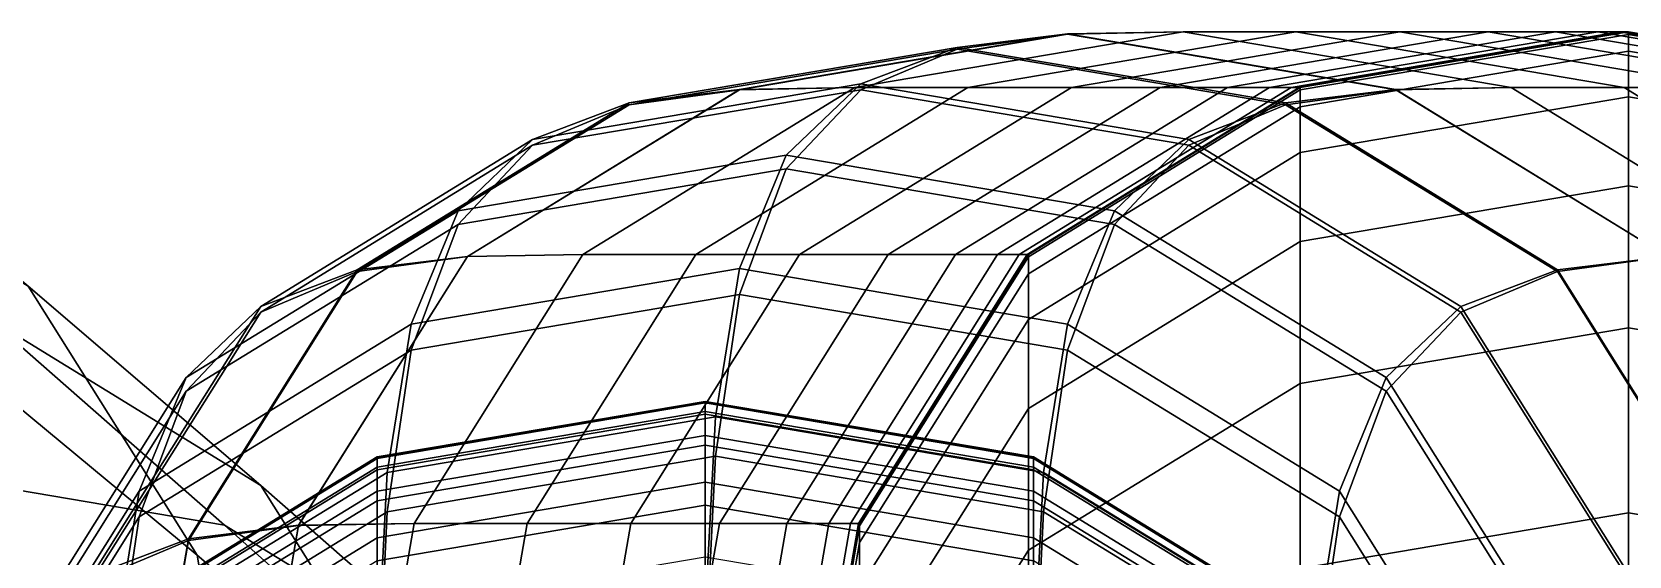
# Model space of a CAD drawing. Extents: x -10238 to 5731, y -23491 to 6659.
# Drawn here: x -1827 to 2498, y 1740 to 3159 of the extents above; entities that cross this region are included whole.
import ezdxf

# ---------------------------------------------------------------- set-up
doc = ezdxf.new("R2010")
doc.units = 0

msp = doc.modelspace()

# ---------------------------------------------------------------- linework, layer by layer
for points in [[(401.393555, 3008.431396, -47416.664063), (1290.064697, 3159.04834, -47416.664063), (977.222107, 3153.261475, -46214.84375), (88.550919, 3002.644531, -46214.84375)], [(1290.064697, 3159.04834, 38916.664063), (401.393585, 3008.431396, 38916.664063), (88.550926, 3003.223145, 37716.144531), (977.222107, 3153.840088, 37716.144531)], [(1290.064697, 3159.04834, -47416.664063), (401.393555, 3008.431396, -47416.664063), (707.040527, 3008.431396, -48592.445313), (1595.71167, 3159.04834, -48592.445313)], [(401.393585, 3008.431396, 38916.664063), (1290.064697, 3159.04834, 38916.664063), (1595.71167, 3159.04834, 40096.351563), (707.040527, 3008.431396, 40096.351563)], [(707.040527, 3008.431396, 40096.351563), (1595.71167, 3159.04834, 40096.351563), (1876.6875, 3159.04834, 41291.664063), (988.016357, 3008.431396, 41291.664063)], [(1595.71167, 3159.04834, -48592.445313), (707.040527, 3008.431396, -48592.445313), (988.016418, 3008.431396, -49760.414063), (1876.6875, 3159.04834, -49760.414063)], [(2178.73584, 3008.431396, 38916.664063), (1290.064697, 3159.04834, 38916.664063), (977.222107, 3153.840088, 37716.144531), (1865.893311, 3003.223145, 37716.144531)], [(1290.064697, 3159.04834, -47416.664063), (2178.73584, 3008.431396, -47416.664063), (1865.893311, 3002.644531, -46214.84375), (977.222107, 3153.261475, -46214.84375)], [(988.016357, 3008.431396, 41291.664063), (1876.6875, 3159.04834, 41291.664063), (2116.544922, 3159.04834, 42549.476563), (1227.873901, 3008.431396, 42549.476563)], [(1876.6875, 3159.04834, -49760.414063), (988.016418, 3008.431396, -49760.414063), (1227.873901, 3008.431396, -50944.007813), (2116.544922, 3159.04834, -50944.007813)], [(1227.873901, 3008.431396, 42549.476563), (2116.544922, 3159.04834, 42549.476563), (2298.83667, 3159.04834, 43916.664063), (1410.165527, 3008.431396, 43916.664063)], [(2116.544922, 3159.04834, -50944.007813), (1227.873901, 3008.431396, -50944.007813), (1410.165527, 3008.431396, -52166.664063), (2298.83667, 3159.04834, -52166.664063)], [(1290.064697, 3159.04834, 38916.664063), (2178.73584, 3008.431396, 38916.664063), (2484.382813, 3008.431396, 40096.351563), (1595.71167, 3159.04834, 40096.351563)], [(2178.73584, 3008.431396, -47416.664063), (1290.064697, 3159.04834, -47416.664063), (1595.71167, 3159.04834, -48592.445313), (2484.382813, 3008.431396, -48592.445313)], [(2298.83667, 3159.04834, 43916.664063), (2412.940186, 3159.04834, 45425.78125), (1524.269165, 3008.431396, 45425.78125), (1410.165527, 3008.431396, 43916.664063)], [(2298.83667, 3159.04834, -52166.664063), (1410.165527, 3008.431396, -52166.664063), (1524.269165, 3008.431396, -53453.125), (2412.940186, 3159.04834, -53453.125)], [(2412.940186, 3159.04834, 45425.78125), (2471.533936, 3159.04834, 47052.082031), (1582.862915, 3008.431396, 47052.082031), (1524.269165, 3008.431396, 45425.78125)], [(2412.940186, 3159.04834, -53453.125), (1524.269165, 3008.431396, -53453.125), (1582.862915, 3008.431396, -54833.332031), (2471.533936, 3159.04834, -54833.332031)], [(2471.533936, 3159.04834, 47052.082031), (2493.121094, 3159.04834, 48756.511719), (1604.450073, 3008.431396, 48756.511719), (1582.862915, 3008.431396, 47052.082031)], [(2471.533936, 3159.04834, -54833.332031), (1582.862915, 3008.431396, -54833.332031), (1604.450073, 3008.431396, -56338.542969), (2493.121094, 3159.04834, -56338.542969)], [(1595.71167, 3159.04834, 40096.351563), (2484.382813, 3008.431396, 40096.351563), (2765.358643, 3008.431396, 41291.664063), (1876.6875, 3159.04834, 41291.664063)], [(2484.382813, 3008.431396, -48592.445313), (1595.71167, 3159.04834, -48592.445313), (1876.6875, 3159.04834, -49760.414063), (2765.358643, 3008.431396, -49760.414063)], [(2493.121094, 3159.04834, 48756.511719), (2496.205078, 3159.04834, 50500), (1607.533936, 3008.431396, 50500), (1604.450073, 3008.431396, 48756.511719)], [(2493.121094, 3159.04834, -56338.542969), (1604.450073, 3008.431396, -56338.542969), (1607.533936, 3008.431396, -58000), (2496.205078, 3159.04834, -58000)], [(1607.533936, 3001.921143, 52243.488281), (1607.533936, 3008.431396, 50500), (2496.205078, 3159.04834, 50500), (2496.205078, 3152.538086, 52243.488281)], [(2496.205078, 3152.538086, -59825.519531), (2496.205078, 3159.04834, -58000), (1607.533936, 3008.431396, -58000), (1607.533936, 3001.921143, -59825.519531)], [(1876.6875, 3159.04834, 41291.664063), (2765.358643, 3008.431396, 41291.664063), (3005.216064, 3008.431396, 42549.476563), (2116.544922, 3159.04834, 42549.476563)], [(2765.358643, 3008.431396, -49760.414063), (1876.6875, 3159.04834, -49760.414063), (2116.544922, 3159.04834, -50944.007813), (3005.216064, 3008.431396, -50944.007813)], [(2116.544922, 3159.04834, 42549.476563), (3005.216064, 3008.431396, 42549.476563), (3187.507813, 3008.431396, 43916.664063), (2298.83667, 3159.04834, 43916.664063)], [(3005.216064, 3008.431396, -50944.007813), (2116.544922, 3159.04834, -50944.007813), (2298.83667, 3159.04834, -52166.664063), (3187.507813, 3008.431396, -52166.664063)], [(3187.507813, 3008.431396, 43916.664063), (3301.611328, 3008.431396, 45425.78125), (2412.940186, 3159.04834, 45425.78125), (2298.83667, 3159.04834, 43916.664063)], [(3187.507813, 3008.431396, -52166.664063), (2298.83667, 3159.04834, -52166.664063), (2412.940186, 3159.04834, -53453.125), (3301.611328, 3008.431396, -53453.125)], [(3301.611328, 3008.431396, 45425.78125), (3360.205078, 3008.431396, 47052.082031), (2471.533936, 3159.04834, 47052.082031), (2412.940186, 3159.04834, 45425.78125)], [(3301.611328, 3008.431396, -53453.125), (2412.940186, 3159.04834, -53453.125), (2471.533936, 3159.04834, -54833.332031), (3360.205078, 3008.431396, -54833.332031)], [(3360.205078, 3008.431396, 47052.082031), (3381.792236, 3008.431396, 48756.511719), (2493.121094, 3159.04834, 48756.511719), (2471.533936, 3159.04834, 47052.082031)], [(3360.205078, 3008.431396, -54833.332031), (2471.533936, 3159.04834, -54833.332031), (2493.121094, 3159.04834, -56338.542969), (3381.792236, 3008.431396, -56338.542969)], [(3381.792236, 3008.431396, 48756.511719), (3384.876221, 3008.431396, 50500), (2496.205078, 3159.04834, 50500), (2493.121094, 3159.04834, 48756.511719)], [(3381.792236, 3008.431396, -56338.542969), (2493.121094, 3159.04834, -56338.542969), (2496.205078, 3159.04834, -58000), (3384.876221, 3008.431396, -58000)], [(2496.205078, 3152.538086, 52243.488281), (2496.205078, 3159.04834, 50500), (3384.876221, 3008.431396, 50500), (3384.876221, 3001.921143, 52243.488281)], [(3384.876221, 3001.921143, -59825.519531), (3384.876221, 3008.431396, -58000), (2496.205078, 3159.04834, -58000), (2496.205078, 3152.538086, -59825.519531)], [(678.770874, 3117.381836, 36500), (-209.900284, 2966.764893, 36500), (-471.34491, 2867.806396, 35283.855469), (417.326263, 3018.42334, 35283.855469)], [(977.222107, 3153.840088, 37716.144531), (88.550926, 3003.223145, 37716.144531), (-209.900284, 2966.764893, 36500), (678.770874, 3117.381836, 36500)], [(88.550919, 3002.644531, -46214.84375), (977.222107, 3153.261475, -46214.84375), (678.770874, 3112.752197, -44989.582031), (-209.900284, 2962.135254, -44989.582031)], [(1567.442139, 2966.764893, 36500), (678.770874, 3117.381836, 36500), (417.326263, 3018.42334, 35283.855469), (1305.997437, 2867.806396, 35283.855469)], [(1865.893311, 3003.223145, 37716.144531), (977.222107, 3153.840088, 37716.144531), (678.770874, 3117.381836, 36500), (1567.442139, 2966.764893, 36500)], [(977.222107, 3153.261475, -46214.84375), (1865.893311, 3002.644531, -46214.84375), (1567.442139, 2962.135254, -44989.582031), (678.770874, 3112.752197, -44989.582031)], [(1607.533936, 2956.348145, 53947.917969), (1607.533936, 3001.921143, 52243.488281), (2496.205078, 3152.538086, 52243.488281), (2496.205078, 3106.965088, 53947.917969)], [(2496.205078, 3106.965088, -61729.167969), (2496.205078, 3152.538086, -59825.519531), (1607.533936, 3001.921143, -59825.519531), (1607.533936, 2956.348145, -61729.167969)], [(2496.205078, 3106.965088, 53947.917969), (2496.205078, 3152.538086, 52243.488281), (3384.876221, 3001.921143, 52243.488281), (3384.876221, 2956.348145, 53947.917969)], [(3384.876221, 2956.348145, -61729.167969), (3384.876221, 3001.921143, -59825.519531), (2496.205078, 3152.538086, -59825.519531), (2496.205078, 3106.965088, -61729.167969)], [(-209.900284, 2962.135254, -44989.582031), (678.770874, 3112.752197, -44989.582031), (417.326263, 3002.798584, -43748.699219), (-471.34491, 2852.181396, -43748.699219)], [(678.770874, 3112.752197, -44989.582031), (1567.442139, 2962.135254, -44989.582031), (1305.997437, 2852.181396, -43748.699219), (417.326263, 3002.798584, -43748.699219)], [(1607.533936, 2832.650391, 55574.21875), (1607.533936, 2956.348145, 53947.917969), (2496.205078, 3106.965088, 53947.917969), (2496.205078, 2983.267334, 55574.21875)], [(2496.205078, 2983.267334, -63601.5625), (2496.205078, 3106.965088, -61729.167969), (1607.533936, 2956.348145, -61729.167969), (1607.533936, 2832.650391, -63601.5625)], [(2496.205078, 2983.267334, 55574.21875), (2496.205078, 3106.965088, 53947.917969), (3384.876221, 2956.348145, 53947.917969), (3384.876221, 2832.650391, 55574.21875)], [(3384.876221, 2832.650391, -63601.5625), (3384.876221, 2956.348145, -61729.167969), (2496.205078, 3106.965088, -61729.167969), (2496.205078, 2983.267334, -63601.5625)], [(88.550926, 3003.223145, 37716.144531), (-647.776611, 2551.372314, 37716.144531), (-946.227844, 2514.913818, 36500), (-209.900284, 2966.764893, 36500)], [(-647.776611, 2550.793457, -46214.84375), (88.550919, 3002.644531, -46214.84375), (-209.900284, 2962.135254, -44989.582031), (-946.227844, 2510.28418, -44989.582031)], [(417.326263, 3018.42334, 35283.855469), (-471.34491, 2867.806396, 35283.855469), (-673.167786, 2675.098145, 34083.335938), (215.503357, 2825.715088, 34083.335938)], [(-471.34491, 2852.181396, -43748.699219), (417.326263, 3002.798584, -43748.699219), (215.503357, 2788.678223, -42500), (-673.167786, 2638.061035, -42500)], [(401.393585, 3008.431396, 38916.664063), (-334.93396, 2556.580566, 38916.664063), (-647.776611, 2551.372314, 37716.144531), (88.550926, 3003.223145, 37716.144531)], [(-334.93396, 2556.580566, -47416.664063), (401.393555, 3008.431396, -47416.664063), (88.550919, 3002.644531, -46214.84375), (-647.776611, 2550.793457, -46214.84375)], [(-334.93396, 2556.580566, 38916.664063), (401.393585, 3008.431396, 38916.664063), (707.040527, 3008.431396, 40096.351563), (-29.287025, 2556.580566, 40096.351563)], [(401.393555, 3008.431396, -47416.664063), (-334.93396, 2556.580566, -47416.664063), (-29.287029, 2556.580566, -48592.445313), (707.040527, 3008.431396, -48592.445313)], [(707.040527, 3008.431396, -48592.445313), (-29.287029, 2556.580566, -48592.445313), (251.688858, 2556.580566, -49760.414063), (988.016418, 3008.431396, -49760.414063)], [(-29.287025, 2556.580566, 40096.351563), (707.040527, 3008.431396, 40096.351563), (988.016357, 3008.431396, 41291.664063), (251.688843, 2556.580566, 41291.664063)], [(1305.997437, 2867.806396, 35283.855469), (417.326263, 3018.42334, 35283.855469), (215.503357, 2825.715088, 34083.335938), (1104.174561, 2675.098145, 34083.335938)], [(417.326263, 3002.798584, -43748.699219), (1305.997437, 2852.181396, -43748.699219), (1104.174561, 2638.061035, -42500), (215.503357, 2788.678223, -42500)], [(251.688843, 2556.580566, 41291.664063), (988.016357, 3008.431396, 41291.664063), (1227.873901, 3008.431396, 42549.476563), (491.546295, 2556.580566, 42549.476563)], [(988.016418, 3008.431396, -49760.414063), (251.688858, 2556.580566, -49760.414063), (491.546326, 2556.580566, -50944.007813), (1227.873901, 3008.431396, -50944.007813)], [(491.546295, 2556.580566, 42549.476563), (1227.873901, 3008.431396, 42549.476563), (1410.165527, 3008.431396, 43916.664063), (673.838013, 2556.580566, 43916.664063)], [(1227.873901, 3008.431396, -50944.007813), (491.546326, 2556.580566, -50944.007813), (673.838013, 2556.580566, -52166.664063), (1410.165527, 3008.431396, -52166.664063)], [(1410.165527, 3008.431396, 43916.664063), (1524.269165, 3008.431396, 45425.78125), (787.94165, 2556.580566, 45425.78125), (673.838013, 2556.580566, 43916.664063)], [(1410.165527, 3008.431396, -52166.664063), (673.838013, 2556.580566, -52166.664063), (787.94165, 2556.580566, -53453.125), (1524.269165, 3008.431396, -53453.125)], [(1524.269165, 3008.431396, 45425.78125), (1582.862915, 3008.431396, 47052.082031), (846.5354, 2556.580566, 47052.082031), (787.94165, 2556.580566, 45425.78125)], [(1524.269165, 3008.431396, -53453.125), (787.94165, 2556.580566, -53453.125), (846.5354, 2556.580566, -54833.332031), (1582.862915, 3008.431396, -54833.332031)], [(1582.862915, 3008.431396, 47052.082031), (1604.450073, 3008.431396, 48756.511719), (868.122559, 2556.580566, 48756.511719), (846.5354, 2556.580566, 47052.082031)], [(1582.862915, 3008.431396, -54833.332031), (846.5354, 2556.580566, -54833.332031), (868.122559, 2556.580566, -56338.542969), (1604.450073, 3008.431396, -56338.542969)], [(1604.450073, 3008.431396, 48756.511719), (1607.533936, 3008.431396, 50500), (871.206421, 2556.580566, 50500), (868.122559, 2556.580566, 48756.511719)], [(1604.450073, 3008.431396, -56338.542969), (868.122559, 2556.580566, -56338.542969), (871.206421, 2556.580566, -58000), (1607.533936, 3008.431396, -58000)], [(871.206421, 2550.070068, 52243.488281), (871.206421, 2556.580566, 50500), (1607.533936, 3008.431396, 50500), (1607.533936, 3001.921143, 52243.488281)], [(1607.533936, 3001.921143, -59825.519531), (1607.533936, 3008.431396, -58000), (871.206421, 2556.580566, -58000), (871.206421, 2550.070068, -59825.519531)], [(871.206421, 2504.497314, 53947.917969), (871.206421, 2550.070068, 52243.488281), (1607.533936, 3001.921143, 52243.488281), (1607.533936, 2956.348145, 53947.917969)], [(1607.533936, 2956.348145, -61729.167969), (1607.533936, 3001.921143, -59825.519531), (871.206421, 2550.070068, -59825.519531), (871.206421, 2504.497314, -61729.167969)], [(2602.220947, 2551.372314, 37716.144531), (1865.893311, 3003.223145, 37716.144531), (1567.442139, 2966.764893, 36500), (2303.769775, 2514.913818, 36500)], [(1865.893311, 3002.644531, -46214.84375), (2602.220947, 2550.793457, -46214.84375), (2303.769775, 2510.28418, -44989.582031), (1567.442139, 2962.135254, -44989.582031)], [(2915.063477, 2556.580566, 38916.664063), (2178.73584, 3008.431396, 38916.664063), (1865.893311, 3003.223145, 37716.144531), (2602.220947, 2551.372314, 37716.144531)], [(2178.73584, 3008.431396, -47416.664063), (2915.063477, 2556.580566, -47416.664063), (2602.220947, 2550.793457, -46214.84375), (1865.893311, 3002.644531, -46214.84375)], [(2178.73584, 3008.431396, 38916.664063), (2915.063477, 2556.580566, 38916.664063), (3220.710205, 2556.580566, 40096.351563), (2484.382813, 3008.431396, 40096.351563)], [(2915.063477, 2556.580566, -47416.664063), (2178.73584, 3008.431396, -47416.664063), (2484.382813, 3008.431396, -48592.445313), (3220.710205, 2556.580566, -48592.445313)], [(2484.382813, 3008.431396, 40096.351563), (3220.710205, 2556.580566, 40096.351563), (3501.686035, 2556.580566, 41291.664063), (2765.358643, 3008.431396, 41291.664063)], [(3220.710205, 2556.580566, -48592.445313), (2484.382813, 3008.431396, -48592.445313), (2765.358643, 3008.431396, -49760.414063), (3501.686035, 2556.580566, -49760.414063)], [(-2452.662598, 2980.413574, -228213.546875), (-1995.631714, 2252.431885, -228213.546875), (-1379.994263, 1742.759155, -226916.671875), (-1837.025146, 2470.740967, -226916.671875)], [(-209.900284, 2966.764893, 36500), (-946.227844, 2514.913818, 36500), (-1207.672485, 2415.955566, 35283.855469), (-471.34491, 2867.806396, 35283.855469)], [(-946.227844, 2510.28418, -44989.582031), (-209.900284, 2962.135254, -44989.582031), (-471.34491, 2852.181396, -43748.699219), (-1207.672485, 2400.330566, -43748.699219)], [(871.206421, 2380.799316, 55574.21875), (871.206421, 2504.497314, 53947.917969), (1607.533936, 2956.348145, 53947.917969), (1607.533936, 2832.650391, 55574.21875)], [(1607.533936, 2832.650391, -63601.5625), (1607.533936, 2956.348145, -61729.167969), (871.206421, 2504.497314, -61729.167969), (871.206421, 2380.799316, -63601.5625)], [(2303.769775, 2514.913818, 36500), (1567.442139, 2966.764893, 36500), (1305.997437, 2867.806396, 35283.855469), (2042.324951, 2415.955566, 35283.855469)], [(1567.442139, 2962.135254, -44989.582031), (2303.769775, 2510.28418, -44989.582031), (2042.324951, 2400.330566, -43748.699219), (1305.997437, 2852.181396, -43748.699219)], [(1607.533936, 2591.764893, 57083.335938), (1607.533936, 2832.650391, 55574.21875), (2496.205078, 2983.267334, 55574.21875), (2496.205078, 2742.381836, 57083.335938)], [(2496.205078, 2742.381836, -65333.335938), (2496.205078, 2983.267334, -63601.5625), (1607.533936, 2832.650391, -63601.5625), (1607.533936, 2591.764893, -65333.335938)], [(2496.205078, 2742.381836, 57083.335938), (2496.205078, 2983.267334, 55574.21875), (3384.876221, 2832.650391, 55574.21875), (3384.876221, 2591.764893, 57083.335938)], [(3384.876221, 2591.764893, -65333.335938), (3384.876221, 2832.650391, -63601.5625), (2496.205078, 2983.267334, -63601.5625), (2496.205078, 2742.381836, -65333.335938)], [(-1837.025146, 2470.740967, -226916.671875), (-1207.032227, 1931.639404, -225591.15625), (-1943.359741, 2383.490234, -225591.15625), (-2573.352783, 2922.591797, -226916.671875)], [(-471.34491, 2867.806396, 35283.855469), (-1207.672485, 2415.955566, 35283.855469), (-1409.495361, 2223.247314, 34083.335938), (-673.167786, 2675.098145, 34083.335938)], [(2042.324951, 2415.955566, 35283.855469), (1305.997437, 2867.806396, 35283.855469), (1104.174561, 2675.098145, 34083.335938), (1840.502075, 2223.247314, 34083.335938)], [(-1207.672485, 2400.330566, -43748.699219), (-471.34491, 2852.181396, -43748.699219), (-673.167786, 2638.061035, -42500), (-1409.495361, 2186.210205, -42500)], [(-673.167786, 2675.098145, 34083.335938), (-799.949585, 2367.806396, 32910.15625), (88.721542, 2518.42334, 32910.15625), (215.503357, 2825.715088, 34083.335938)], [(215.503357, 2825.715088, 34083.335938), (88.721542, 2518.42334, 32910.15625), (977.3927, 2367.806396, 32910.15625), (1104.174561, 2675.098145, 34083.335938)], [(871.206421, 2139.914063, 57083.335938), (871.206421, 2380.799316, 55574.21875), (1607.533936, 2832.650391, 55574.21875), (1607.533936, 2591.764893, 57083.335938)], [(1607.533936, 2591.764893, -65333.335938), (1607.533936, 2832.650391, -63601.5625), (871.206421, 2380.799316, -63601.5625), (871.206421, 2139.914063, -65333.335938)], [(1305.997437, 2852.181396, -43748.699219), (2042.324951, 2400.330566, -43748.699219), (1840.502075, 2186.210205, -42500), (1104.174561, 2638.061035, -42500)], [(215.503357, 2788.678223, -42500), (88.721542, 2448.400391, -41252.605469), (-799.949585, 2297.783447, -41252.605469), (-673.167786, 2638.061035, -42500)], [(1104.174561, 2638.061035, -42500), (977.3927, 2297.783447, -41252.605469), (88.721542, 2448.400391, -41252.605469), (215.503357, 2788.678223, -42500)], [(2496.205078, 2742.381836, 57083.335938), (2496.205078, 2358.267334, 58449.21875), (1607.533936, 2207.650391, 58449.21875), (1607.533936, 2591.764893, 57083.335938)], [(2496.205078, 2742.381836, -65333.335938), (1607.533936, 2591.764893, -65333.335938), (1607.533936, 2207.650391, -66843.75), (2496.205078, 2358.267334, -66843.75)], [(3384.876221, 2591.764893, 57083.335938), (3384.876221, 2207.650391, 58449.21875), (2496.205078, 2358.267334, 58449.21875), (2496.205078, 2742.381836, 57083.335938)], [(3384.876221, 2591.764893, -65333.335938), (2496.205078, 2742.381836, -65333.335938), (2496.205078, 2358.267334, -66843.75), (3384.876221, 2207.650391, -66843.75)], [(-1409.495361, 2223.247314, 34083.335938), (-1536.2771, 1915.955688, 32910.15625), (-799.949585, 2367.806396, 32910.15625), (-673.167786, 2675.098145, 34083.335938)], [(1104.174561, 2675.098145, 34083.335938), (977.3927, 2367.806396, 32910.15625), (1713.720215, 1915.955688, 32910.15625), (1840.502075, 2223.247314, 34083.335938)], [(-673.167786, 2638.061035, -42500), (-799.949585, 2297.783447, -41252.605469), (-1536.2771, 1845.932495, -41252.605469), (-1409.495361, 2186.210205, -42500)], [(1840.502075, 2186.210205, -42500), (1713.720215, 1845.932495, -41252.605469), (977.3927, 2297.783447, -41252.605469), (1104.174561, 2638.061035, -42500)], [(-647.776611, 2551.372314, 37716.144531), (-334.93396, 2556.580566, 38916.664063), (-791.964844, 1828.598755, 38916.664063), (-1104.807495, 1823.390381, 37716.144531)], [(-647.776611, 2550.793457, -46214.84375), (-1104.807495, 1822.811646, -46214.84375), (-791.964844, 1828.598755, -47416.664063), (-334.93396, 2556.580566, -47416.664063)], [(-486.317932, 1828.598755, 40096.351563), (-791.964844, 1828.598755, 38916.664063), (-334.93396, 2556.580566, 38916.664063), (-29.287025, 2556.580566, 40096.351563)], [(-29.287029, 2556.580566, -48592.445313), (-334.93396, 2556.580566, -47416.664063), (-791.964844, 1828.598755, -47416.664063), (-486.317932, 1828.598755, -48592.445313)], [(-205.342056, 1828.598755, 41291.664063), (-486.317932, 1828.598755, 40096.351563), (-29.287025, 2556.580566, 40096.351563), (251.688843, 2556.580566, 41291.664063)], [(251.688858, 2556.580566, -49760.414063), (-29.287029, 2556.580566, -48592.445313), (-486.317932, 1828.598755, -48592.445313), (-205.342056, 1828.598755, -49760.414063)], [(34.515404, 1828.598755, 42549.476563), (-205.342056, 1828.598755, 41291.664063), (251.688843, 2556.580566, 41291.664063), (491.546295, 2556.580566, 42549.476563)], [(491.546326, 2556.580566, -50944.007813), (251.688858, 2556.580566, -49760.414063), (-205.342056, 1828.598755, -49760.414063), (34.515411, 1828.598755, -50944.007813)], [(216.807083, 1828.598755, 43916.664063), (34.515404, 1828.598755, 42549.476563), (491.546295, 2556.580566, 42549.476563), (673.838013, 2556.580566, 43916.664063)], [(673.838013, 2556.580566, -52166.664063), (491.546326, 2556.580566, -50944.007813), (34.515411, 1828.598755, -50944.007813), (216.807083, 1828.598755, -52166.664063)], [(673.838013, 2556.580566, 43916.664063), (787.94165, 2556.580566, 45425.78125), (330.910706, 1828.598755, 45425.78125), (216.807083, 1828.598755, 43916.664063)], [(673.838013, 2556.580566, -52166.664063), (216.807083, 1828.598755, -52166.664063), (330.910706, 1828.598755, -53453.125), (787.94165, 2556.580566, -53453.125)], [(787.94165, 2556.580566, 45425.78125), (846.5354, 2556.580566, 47052.082031), (389.504456, 1828.598755, 47052.082031), (330.910706, 1828.598755, 45425.78125)], [(787.94165, 2556.580566, -53453.125), (330.910706, 1828.598755, -53453.125), (389.504456, 1828.598755, -54833.332031), (846.5354, 2556.580566, -54833.332031)], [(846.5354, 2556.580566, 47052.082031), (868.122559, 2556.580566, 48756.511719), (411.091644, 1828.598755, 48756.511719), (389.504456, 1828.598755, 47052.082031)], [(846.5354, 2556.580566, -54833.332031), (389.504456, 1828.598755, -54833.332031), (411.091644, 1828.598755, -56338.542969), (868.122559, 2556.580566, -56338.542969)], [(868.122559, 2556.580566, 48756.511719), (871.206421, 2556.580566, 50500), (414.175507, 1828.598755, 50500), (411.091644, 1828.598755, 48756.511719)], [(868.122559, 2556.580566, -56338.542969), (411.091644, 1828.598755, -56338.542969), (414.175507, 1828.598755, -58000), (871.206421, 2556.580566, -58000)], [(414.175507, 1822.088379, 52243.488281), (414.175507, 1828.598755, 50500), (871.206421, 2556.580566, 50500), (871.206421, 2550.070068, 52243.488281)], [(871.206421, 2550.070068, -59825.519531), (871.206421, 2556.580566, -58000), (414.175507, 1828.598755, -58000), (414.175507, 1822.088379, -59825.519531)], [(1607.533936, 2591.764893, 57083.335938), (1607.533936, 2207.650391, 58449.21875), (871.206421, 1755.799438, 58449.21875), (871.206421, 2139.914063, 57083.335938)], [(1607.533936, 2591.764893, -65333.335938), (871.206421, 2139.914063, -65333.335938), (871.206421, 1755.799438, -66843.75), (1607.533936, 2207.650391, -66843.75)], [(-1943.359741, 2383.490234, -225591.15625), (-1305.338867, 1823.59436, -224250), (-2194.01001, 1974.211304, -224250), (-2832.030762, 2534.107178, -225591.15625)], [(-1207.672485, 2415.955566, 35283.855469), (-946.227844, 2514.913818, 36500), (-1403.258667, 1786.932129, 36500), (-1664.703369, 1687.973755, 35283.855469)], [(-1207.672485, 2400.330566, -43748.699219), (-1664.703369, 1672.348755, -43748.699219), (-1403.258667, 1782.30249, -44989.582031), (-946.227844, 2510.28418, -44989.582031)], [(-946.227844, 2514.913818, 36500), (-647.776611, 2551.372314, 37716.144531), (-1104.807495, 1823.390381, 37716.144531), (-1403.258667, 1786.932129, 36500)], [(-946.227844, 2510.28418, -44989.582031), (-1403.258667, 1782.30249, -44989.582031), (-1104.807495, 1822.811646, -46214.84375), (-647.776611, 2550.793457, -46214.84375)], [(-799.949585, 2367.806396, 32910.15625), (-865.053772, 1966.764893, 31760.417969), (23.617363, 2117.381836, 31760.417969), (88.721542, 2518.42334, 32910.15625)], [(88.721542, 2518.42334, 32910.15625), (23.617363, 2117.381836, 31760.417969), (912.288513, 1966.764771, 31760.417969), (977.3927, 2367.806396, 32910.15625)], [(414.175507, 1776.515381, 53947.917969), (414.175507, 1822.088379, 52243.488281), (871.206421, 2550.070068, 52243.488281), (871.206421, 2504.497314, 53947.917969)], [(871.206421, 2504.497314, -61729.167969), (871.206421, 2550.070068, -59825.519531), (414.175507, 1822.088379, -59825.519531), (414.175507, 1776.515381, -61729.167969)], [(2042.324951, 2415.955566, 35283.855469), (2499.355957, 1687.973755, 35283.855469), (2760.800537, 1786.932129, 36500), (2303.769775, 2514.913818, 36500)], [(2042.324951, 2400.330566, -43748.699219), (2303.769775, 2510.28418, -44989.582031), (2760.800537, 1782.30249, -44989.582031), (2499.355957, 1672.348755, -43748.699219)], [(2303.769775, 2514.913818, 36500), (2760.800537, 1786.932129, 36500), (3059.251709, 1823.390381, 37716.144531), (2602.220947, 2551.372314, 37716.144531)], [(2303.769775, 2510.28418, -44989.582031), (2602.220947, 2550.793457, -46214.84375), (3059.251709, 1822.811646, -46214.84375), (2760.800537, 1782.30249, -44989.582031)], [(-1379.994263, 1742.759155, -226916.671875), (-750.001282, 1203.657471, -225591.15625), (-1207.032227, 1931.639404, -225591.15625), (-1837.025146, 2470.740967, -226916.671875)], [(414.175507, 1652.817505, 55574.21875), (414.175507, 1776.515381, 53947.917969), (871.206421, 2504.497314, 53947.917969), (871.206421, 2380.799316, 55574.21875)], [(871.206421, 2380.799316, -63601.5625), (871.206421, 2504.497314, -61729.167969), (414.175507, 1776.515381, -61729.167969), (414.175507, 1652.817505, -63601.5625)], [(88.721542, 2448.400391, -41252.605469), (23.617363, 2010.900391, -40020.832031), (-865.053772, 1860.283447, -40020.832031), (-799.949585, 2297.783447, -41252.605469)], [(977.3927, 2297.783447, -41252.605469), (912.288513, 1860.283447, -40020.832031), (23.617363, 2010.900391, -40020.832031), (88.721542, 2448.400391, -41252.605469)], [(-1207.032227, 1931.639404, -225591.15625), (-569.011353, 1371.74353, -224250), (-1305.338867, 1823.59436, -224250), (-1943.359741, 2383.490234, -225591.15625)], [(-1409.495361, 2223.247314, 34083.335938), (-1207.672485, 2415.955566, 35283.855469), (-1664.703369, 1687.973755, 35283.855469), (-1866.526245, 1495.265503, 34083.335938)], [(-1409.495361, 2186.210205, -42500), (-1866.526245, 1458.228394, -42500), (-1664.703369, 1672.348755, -43748.699219), (-1207.672485, 2400.330566, -43748.699219)], [(414.175507, 1411.932129, 57083.335938), (414.175507, 1652.817505, 55574.21875), (871.206421, 2380.799316, 55574.21875), (871.206421, 2139.914063, 57083.335938)], [(871.206421, 2139.914063, -65333.335938), (871.206421, 2380.799316, -63601.5625), (414.175507, 1652.817505, -63601.5625), (414.175507, 1411.932129, -65333.335938)], [(1840.502075, 2223.247314, 34083.335938), (2297.532959, 1495.265381, 34083.335938), (2499.355957, 1687.973755, 35283.855469), (2042.324951, 2415.955566, 35283.855469)], [(1840.502075, 2186.210205, -42500), (2042.324951, 2400.330566, -43748.699219), (2499.355957, 1672.348755, -43748.699219), (2297.532959, 1458.228394, -42500)], [(-1536.2771, 1915.955688, 32910.15625), (-1601.381348, 1514.914063, 31760.417969), (-865.053772, 1966.764893, 31760.417969), (-799.949585, 2367.806396, 32910.15625)], [(977.3927, 2367.806396, 32910.15625), (912.288513, 1966.764771, 31760.417969), (1648.615967, 1514.91394, 31760.417969), (1713.720215, 1915.955688, 32910.15625)], [(2496.205078, 2358.267334, 58449.21875), (2496.205078, 1856.96521, 59697.917969), (1607.533936, 1706.348267, 59697.917969), (1607.533936, 2207.650391, 58449.21875)], [(2496.205078, 2358.267334, -66843.75), (1607.533936, 2207.650391, -66843.75), (1607.533936, 1706.348267, -68166.664063), (2496.205078, 1856.96521, -68166.664063)], [(3384.876221, 2207.650391, 58449.21875), (3384.876221, 1706.348267, 59697.917969), (2496.205078, 1856.96521, 59697.917969), (2496.205078, 2358.267334, 58449.21875)], [(3384.876221, 2207.650391, -66843.75), (2496.205078, 2358.267334, -66843.75), (2496.205078, 1856.96521, -68166.664063), (3384.876221, 1706.348267, -68166.664063)], [(-799.949585, 2297.783447, -41252.605469), (-865.053772, 1860.283447, -40020.832031), (-1601.381348, 1408.432495, -40020.832031), (-1536.2771, 1845.932495, -41252.605469)], [(1713.720215, 1845.932495, -41252.605469), (1648.615967, 1408.432495, -40020.832031), (912.288513, 1860.283447, -40020.832031), (977.3927, 2297.783447, -41252.605469)], [(-1995.631714, 2252.431885, -228213.546875), (-1843.288086, 1373.833008, -228213.546875), (-1227.650635, 864.1604, -226916.671875), (-1379.994263, 1742.759155, -226916.671875)], [(-1866.526245, 1495.265503, 34083.335938), (-1993.307983, 1187.973755, 32910.15625), (-1536.2771, 1915.955688, 32910.15625), (-1409.495361, 2223.247314, 34083.335938)], [(1607.533936, 2207.650391, 58449.21875), (1607.533936, 1706.348267, 59697.917969), (871.206421, 1254.497437, 59697.917969), (871.206421, 1755.799438, 58449.21875)], [(1607.533936, 2207.650391, -66843.75), (871.206421, 1755.799438, -66843.75), (871.206421, 1254.497437, -68166.664063), (1607.533936, 1706.348267, -68166.664063)], [(1840.502075, 2223.247314, 34083.335938), (1713.720215, 1915.955688, 32910.15625), (2170.751221, 1187.973755, 32910.15625), (2297.532959, 1495.265381, 34083.335938)], [(-1409.495361, 2186.210205, -42500), (-1536.2771, 1845.932495, -41252.605469), (-1993.307983, 1117.950684, -41252.605469), (-1866.526245, 1458.228394, -42500)], [(2297.532959, 1458.228394, -42500), (2170.751221, 1117.950684, -41252.605469), (1713.720215, 1845.932495, -41252.605469), (1840.502075, 2186.210205, -42500)], [(-3.794922, 2159.048584, -3916.666748), (-3.794922, 2159.048584, -2467.447998), (-892.466064, 2008.431519, -2467.447998), (-892.466064, 2008.431519, -3916.666748)], [(-3.794922, 2159.048584, -2467.447998), (-3.794922, 2159.048584, -1010.416687), (-892.466064, 2008.431519, -1010.416687), (-892.466064, 2008.431519, -2467.447998)], [(-3.794922, 2159.048584, -1010.416687), (-3.794922, 2159.048584, 430.989563), (-892.466064, 2008.431519, 430.989563), (-892.466064, 2008.431519, -1010.416687)], [(-3.794922, 2159.048584, 430.989563), (-3.794922, 2159.048584, 1833.333374), (-892.466064, 2008.431519, 1833.333374), (-892.466064, 2008.431519, 430.989563)], [(-892.466064, 2004.036987, 3178.385498), (-892.466064, 2008.431519, 1833.333374), (-3.794922, 2159.048584, 1833.333374), (-3.794922, 2154.654053, 3178.385498)], [(-892.466064, 2008.431519, -3916.666748), (-892.466064, 2008.431519, -5341.145996), (-3.794922, 2159.048584, -5341.145996), (-3.794922, 2159.048584, -3916.666748)], [(-892.466064, 2008.431519, -5341.145996), (-892.466064, 2008.431519, -6750), (-3.794922, 2159.048584, -6750), (-3.794922, 2159.048584, -5341.145996)], [(-892.466064, 2008.431519, -6750), (-892.466064, 2008.431519, -8158.854004), (-3.794922, 2159.048584, -8158.854004), (-3.794922, 2159.048584, -6750)], [(-892.466064, 2008.431519, -8158.854004), (-892.466064, 2008.431519, -9583.333008), (-3.794922, 2159.048584, -9583.333008), (-3.794922, 2159.048584, -8158.854004)], [(-3.794922, 2155.630615, -11028.645508), (-3.794922, 2159.048584, -9583.333008), (-892.466064, 2008.431519, -9583.333008), (-892.466064, 2005.01355, -11028.645508)], [(-3.794922, 2131.704834, -12458.333008), (-3.794922, 2155.630615, -11028.645508), (-892.466064, 2005.01355, -11028.645508), (-892.466064, 1981.087769, -12458.333008)], [(-892.466064, 1973.275269, 4468.75), (-892.466064, 2004.036987, 3178.385498), (-3.794922, 2154.654053, 3178.385498), (-3.794922, 2123.892334, 4468.75)], [(-3.794922, 2066.763428, -13825.520508), (-3.794922, 2131.704834, -12458.333008), (-892.466064, 1981.087769, -12458.333008), (-892.466064, 1916.146362, -13825.520508)], [(-892.466064, 1889.779175, 5712.239746), (-892.466064, 1973.275269, 4468.75), (-3.794922, 2123.892334, 4468.75), (-3.794922, 2040.396118, 5712.239746)], [(884.876221, 2008.431519, -3916.666748), (884.876221, 2008.431519, -2467.447998), (-3.794922, 2159.048584, -2467.447998), (-3.794922, 2159.048584, -3916.666748)], [(884.876221, 2008.431519, -2467.447998), (884.876221, 2008.431519, -1010.416687), (-3.794922, 2159.048584, -1010.416687), (-3.794922, 2159.048584, -2467.447998)], [(884.876221, 2008.431519, -1010.416687), (884.876221, 2008.431519, 430.989563), (-3.794922, 2159.048584, 430.989563), (-3.794922, 2159.048584, -1010.416687)], [(884.876221, 2008.431519, 430.989563), (884.876221, 2008.431519, 1833.333374), (-3.794922, 2159.048584, 1833.333374), (-3.794922, 2159.048584, 430.989563)], [(-3.794922, 2154.654053, 3178.385498), (-3.794922, 2159.048584, 1833.333374), (884.876221, 2008.431519, 1833.333374), (884.876221, 2004.036987, 3178.385498)], [(-3.794922, 2159.048584, -3916.666748), (-3.794922, 2159.048584, -5341.145996), (884.876221, 2008.431519, -5341.145996), (884.876221, 2008.431519, -3916.666748)], [(-3.794922, 2159.048584, -5341.145996), (-3.794922, 2159.048584, -6750), (884.876221, 2008.431519, -6750), (884.876221, 2008.431519, -5341.145996)], [(-3.794922, 2159.048584, -6750), (-3.794922, 2159.048584, -8158.854004), (884.876221, 2008.431519, -8158.854004), (884.876221, 2008.431519, -6750)], [(-3.794922, 2159.048584, -8158.854004), (-3.794922, 2159.048584, -9583.333008), (884.876221, 2008.431519, -9583.333008), (884.876221, 2008.431519, -8158.854004)], [(884.876221, 2005.01355, -11028.645508), (884.876221, 2008.431519, -9583.333008), (-3.794922, 2159.048584, -9583.333008), (-3.794922, 2155.630615, -11028.645508)], [(884.876221, 1981.087769, -12458.333008), (884.876221, 2005.01355, -11028.645508), (-3.794922, 2155.630615, -11028.645508), (-3.794922, 2131.704834, -12458.333008)], [(-3.794922, 2123.892334, 4468.75), (-3.794922, 2154.654053, 3178.385498), (884.876221, 2004.036987, 3178.385498), (884.876221, 1973.275269, 4468.75)], [(884.876221, 1916.146362, -13825.520508), (884.876221, 1981.087769, -12458.333008), (-3.794922, 2131.704834, -12458.333008), (-3.794922, 2066.763428, -13825.520508)], [(-3.794922, 2040.396118, 5712.239746), (-3.794922, 2123.892334, 4468.75), (884.876221, 1973.275269, 4468.75), (884.876221, 1889.779175, 5712.239746)], [(871.206421, 2139.914063, 57083.335938), (871.206421, 1755.799438, 58449.21875), (414.175507, 1027.817627, 58449.21875), (414.175507, 1411.932129, 57083.335938)], [(871.206421, 2139.914063, -65333.335938), (414.175507, 1411.932129, -65333.335938), (414.175507, 1027.817627, -66843.75), (871.206421, 1755.799438, -66843.75)], [(-865.053772, 1966.764893, 31760.417969), (-889.039551, 1503.223145, 30626.302734), (-0.368386, 1653.840088, 30626.302734), (23.617363, 2117.381836, 31760.417969)], [(23.617363, 2117.381836, 31760.417969), (-0.368386, 1653.840088, 30626.302734), (888.302734, 1503.223145, 30626.302734), (912.288513, 1966.764771, 31760.417969)], [(-3.794922, 1940.298462, -15083.333008), (-3.794922, 2066.763428, -13825.520508), (-892.466064, 1916.146362, -13825.520508), (-892.466064, 1789.681519, -15083.333008)], [(-892.466064, 1727.181519, 6916.666992), (-892.466064, 1889.779175, 5712.239746), (-3.794922, 2040.396118, 5712.239746), (-3.794922, 1877.798462, 6916.666992)], [(884.876221, 1789.681519, -15083.333008), (884.876221, 1916.146362, -13825.520508), (-3.794922, 2066.763428, -13825.520508), (-3.794922, 1940.298462, -15083.333008)], [(-3.794922, 1877.798462, 6916.666992), (-3.794922, 2040.396118, 5712.239746), (884.876221, 1889.779175, 5712.239746), (884.876221, 1727.181519, 6916.666992)], [(-892.466064, 2008.431519, -3916.666748), (-892.466064, 2008.431519, -2467.447998), (-1628.793579, 1556.580688, -2467.447998), (-1628.793579, 1556.580688, -3916.666748)], [(-892.466064, 2008.431519, -2467.447998), (-892.466064, 2008.431519, -1010.416687), (-1628.793579, 1556.580688, -1010.416687), (-1628.793579, 1556.580688, -2467.447998)], [(-892.466064, 2008.431519, -1010.416687), (-892.466064, 2008.431519, 430.989563), (-1628.793579, 1556.580688, 430.989563), (-1628.793579, 1556.580688, -1010.416687)], [(-892.466064, 2008.431519, 430.989563), (-892.466064, 2008.431519, 1833.333374), (-1628.793579, 1556.580688, 1833.333374), (-1628.793579, 1556.580688, 430.989563)], [(-1628.793579, 1552.186157, 3178.385498), (-1628.793579, 1556.580688, 1833.333374), (-892.466064, 2008.431519, 1833.333374), (-892.466064, 2004.036987, 3178.385498)], [(-1628.793579, 1556.580688, -3916.666748), (-1628.793579, 1556.580688, -5341.145996), (-892.466064, 2008.431519, -5341.145996), (-892.466064, 2008.431519, -3916.666748)], [(-1628.793579, 1556.580688, -5341.145996), (-1628.793579, 1556.580688, -6750), (-892.466064, 2008.431519, -6750), (-892.466064, 2008.431519, -5341.145996)], [(-1628.793579, 1556.580688, -6750), (-1628.793579, 1556.580688, -8158.854004), (-892.466064, 2008.431519, -8158.854004), (-892.466064, 2008.431519, -6750)], [(-1628.793579, 1556.580688, -8158.854004), (-1628.793579, 1556.580688, -9583.333008), (-892.466064, 2008.431519, -9583.333008), (-892.466064, 2008.431519, -8158.854004)], [(-892.466064, 2005.01355, -11028.645508), (-892.466064, 2008.431519, -9583.333008), (-1628.793579, 1556.580688, -9583.333008), (-1628.793579, 1553.16272, -11028.645508)], [(-892.466064, 1981.087769, -12458.333008), (-892.466064, 2005.01355, -11028.645508), (-1628.793579, 1553.16272, -11028.645508), (-1628.793579, 1529.236938, -12458.333008)], [(-1628.793579, 1521.424438, 4468.75), (-1628.793579, 1552.186157, 3178.385498), (-892.466064, 2004.036987, 3178.385498), (-892.466064, 1973.275269, 4468.75)], [(23.617363, 2010.900391, -40020.832031), (-0.368386, 1517.844849, -38820.3125), (-889.039551, 1367.227905, -38820.3125), (-865.053772, 1860.283447, -40020.832031)], [(912.288513, 1860.283447, -40020.832031), (888.302734, 1367.227905, -38820.3125), (-0.368386, 1517.844849, -38820.3125), (23.617363, 2010.900391, -40020.832031)], [(1621.203735, 1556.580688, -3916.666748), (1621.203735, 1556.580688, -2467.447998), (884.876221, 2008.431519, -2467.447998), (884.876221, 2008.431519, -3916.666748)], [(1621.203735, 1556.580688, -2467.447998), (1621.203735, 1556.580688, -1010.416687), (884.876221, 2008.431519, -1010.416687), (884.876221, 2008.431519, -2467.447998)], [(1621.203735, 1556.580688, -1010.416687), (1621.203735, 1556.580688, 430.989563), (884.876221, 2008.431519, 430.989563), (884.876221, 2008.431519, -1010.416687)], [(1621.203735, 1556.580688, 430.989563), (1621.203735, 1556.580688, 1833.333374), (884.876221, 2008.431519, 1833.333374), (884.876221, 2008.431519, 430.989563)], [(884.876221, 2004.036987, 3178.385498), (884.876221, 2008.431519, 1833.333374), (1621.203735, 1556.580688, 1833.333374), (1621.203735, 1552.186157, 3178.385498)], [(884.876221, 2008.431519, -3916.666748), (884.876221, 2008.431519, -5341.145996), (1621.203735, 1556.580688, -5341.145996), (1621.203735, 1556.580688, -3916.666748)], [(884.876221, 2008.431519, -5341.145996), (884.876221, 2008.431519, -6750), (1621.203735, 1556.580688, -6750), (1621.203735, 1556.580688, -5341.145996)], [(884.876221, 2008.431519, -6750), (884.876221, 2008.431519, -8158.854004), (1621.203735, 1556.580688, -8158.854004), (1621.203735, 1556.580688, -6750)], [(884.876221, 2008.431519, -8158.854004), (884.876221, 2008.431519, -9583.333008), (1621.203735, 1556.580688, -9583.333008), (1621.203735, 1556.580688, -8158.854004)], [(1621.203735, 1553.16272, -11028.645508), (1621.203735, 1556.580688, -9583.333008), (884.876221, 2008.431519, -9583.333008), (884.876221, 2005.01355, -11028.645508)], [(1621.203735, 1529.236938, -12458.333008), (1621.203735, 1553.16272, -11028.645508), (884.876221, 2005.01355, -11028.645508), (884.876221, 1981.087769, -12458.333008)], [(884.876221, 1973.275269, 4468.75), (884.876221, 2004.036987, 3178.385498), (1621.203735, 1552.186157, 3178.385498), (1621.203735, 1521.424438, 4468.75)], [(-2194.01001, 1974.211304, -224250), (-1555.597534, 1404.916992, -222908.84375), (-2444.268555, 1254.300049, -222908.84375), (-3082.681152, 1823.59436, -224250)], [(-1305.338867, 1823.59436, -224250), (-666.926453, 1254.300049, -222908.84375), (-1555.597534, 1404.916992, -222908.84375), (-2194.01001, 1974.211304, -224250)], [(-892.466064, 1916.146362, -13825.520508), (-892.466064, 1981.087769, -12458.333008), (-1628.793579, 1529.236938, -12458.333008), (-1628.793579, 1464.295532, -13825.520508)], [(-1628.793579, 1437.928345, 5712.239746), (-1628.793579, 1521.424438, 4468.75), (-892.466064, 1973.275269, 4468.75), (-892.466064, 1889.779175, 5712.239746)], [(-1601.381348, 1514.914063, 31760.417969), (-1625.367065, 1051.372314, 30626.302734), (-889.039551, 1503.223145, 30626.302734), (-865.053772, 1966.764893, 31760.417969)], [(1621.203735, 1464.295532, -13825.520508), (1621.203735, 1529.236938, -12458.333008), (884.876221, 1981.087769, -12458.333008), (884.876221, 1916.146362, -13825.520508)], [(884.876221, 1889.779175, 5712.239746), (884.876221, 1973.275269, 4468.75), (1621.203735, 1521.424438, 4468.75), (1621.203735, 1437.928345, 5712.239746)], [(912.288513, 1966.764771, 31760.417969), (888.302734, 1503.223145, 30626.302734), (1624.630249, 1051.372314, 30626.302734), (1648.615967, 1514.91394, 31760.417969)], [(-1993.307983, 1187.973755, 32910.15625), (-2058.412109, 786.932129, 31760.417969), (-1601.381348, 1514.914063, 31760.417969), (-1536.2771, 1915.955688, 32910.15625)], [(-892.466064, 1789.681519, -15083.333008), (-892.466064, 1916.146362, -13825.520508), (-1628.793579, 1464.295532, -13825.520508), (-1628.793579, 1337.830688, -15083.333008)], [(-750.001282, 1203.657471, -225591.15625), (-111.980461, 643.761658, -224250), (-569.011353, 1371.74353, -224250), (-1207.032227, 1931.639404, -225591.15625)], [(-892.466064, 1789.681519, -15083.333008), (-892.466064, 1587.0448, -16201.822266), (-3.794922, 1737.661743, -16201.822266), (-3.794922, 1940.298462, -15083.333008)], [(-3.794922, 1940.298462, -15083.333008), (-3.794922, 1737.661743, -16201.822266), (884.876221, 1587.0448, -16201.822266), (884.876221, 1789.681519, -15083.333008)], [(1621.203735, 1337.830688, -15083.333008), (1621.203735, 1464.295532, -13825.520508), (884.876221, 1916.146362, -13825.520508), (884.876221, 1789.681519, -15083.333008)], [(1713.720215, 1915.955688, 32910.15625), (1648.615967, 1514.91394, 31760.417969), (2105.646973, 786.932068, 31760.417969), (2170.751221, 1187.973755, 32910.15625)], [(-1628.793579, 1275.330688, 6916.666992), (-1628.793579, 1437.928345, 5712.239746), (-892.466064, 1889.779175, 5712.239746), (-892.466064, 1727.181519, 6916.666992)], [(-865.053772, 1860.283447, -40020.832031), (-889.039551, 1367.227905, -38820.3125), (-1625.367065, 915.377014, -38820.3125), (-1601.381348, 1408.432495, -40020.832031)], [(-892.466064, 1727.181519, 6916.666992), (-3.794922, 1877.798462, 6916.666992), (-3.794922, 1619.497681, 8087.239746), (-892.466064, 1468.880737, 8087.239746)], [(-3.794922, 1877.798462, 6916.666992), (884.876221, 1727.181519, 6916.666992), (884.876221, 1468.880737, 8087.239746), (-3.794922, 1619.497681, 8087.239746)], [(884.876221, 1727.181519, 6916.666992), (884.876221, 1889.779175, 5712.239746), (1621.203735, 1437.928345, 5712.239746), (1621.203735, 1275.330688, 6916.666992)], [(1648.615967, 1408.432495, -40020.832031), (1624.630249, 915.377014, -38820.3125), (888.302734, 1367.227905, -38820.3125), (912.288513, 1860.283447, -40020.832031)], [(-1536.2771, 1845.932495, -41252.605469), (-1601.381348, 1408.432495, -40020.832031), (-2058.412109, 680.450684, -40020.832031), (-1993.307983, 1117.950684, -41252.605469)], [(-1403.258667, 1786.932129, 36500), (-1104.807495, 1823.390381, 37716.144531), (-1257.151123, 944.791626, 37716.144531), (-1555.602295, 908.333313, 36500)], [(-1403.258667, 1782.30249, -44989.582031), (-1555.602295, 903.703674, -44989.582031), (-1257.151123, 944.212952, -46214.84375), (-1104.807495, 1822.811646, -46214.84375)], [(-569.011353, 1371.74353, -224250), (69.40107, 802.449219, -222908.84375), (-666.926453, 1254.300049, -222908.84375), (-1305.338867, 1823.59436, -224250)], [(-1104.807495, 1823.390381, 37716.144531), (-791.964844, 1828.598755, 38916.664063), (-944.308472, 950, 38916.664063), (-1257.151123, 944.791626, 37716.144531)], [(-1104.807495, 1822.811646, -46214.84375), (-1257.151123, 944.212952, -46214.84375), (-944.308472, 950, -47416.664063), (-791.964844, 1828.598755, -47416.664063)], [(-638.66156, 950, 40096.351563), (-944.308472, 950, 38916.664063), (-791.964844, 1828.598755, 38916.664063), (-486.317932, 1828.598755, 40096.351563)], [(-486.317932, 1828.598755, -48592.445313), (-791.964844, 1828.598755, -47416.664063), (-944.308472, 950, -47416.664063), (-638.66156, 950, -48592.445313)], [(-357.685699, 950, 41291.664063), (-638.66156, 950, 40096.351563), (-486.317932, 1828.598755, 40096.351563), (-205.342056, 1828.598755, 41291.664063)], [(-205.342056, 1828.598755, -49760.414063), (-486.317932, 1828.598755, -48592.445313), (-638.66156, 950, -48592.445313), (-357.685699, 950, -49760.414063)], [(-117.828232, 950, 42549.476563), (-357.685699, 950, 41291.664063), (-205.342056, 1828.598755, 41291.664063), (34.515404, 1828.598755, 42549.476563)], [(34.515411, 1828.598755, -50944.007813), (-205.342056, 1828.598755, -49760.414063), (-357.685699, 950, -49760.414063), (-117.828232, 950, -50944.007813)], [(64.463448, 950, 43916.664063), (-117.828232, 950, 42549.476563), (34.515404, 1828.598755, 42549.476563), (216.807083, 1828.598755, 43916.664063)], [(216.807083, 1828.598755, -52166.664063), (34.515411, 1828.598755, -50944.007813), (-117.828232, 950, -50944.007813), (64.463448, 950, -52166.664063)], [(216.807083, 1828.598755, 43916.664063), (330.910706, 1828.598755, 45425.78125), (178.567078, 950, 45425.78125), (64.463448, 950, 43916.664063)], [(216.807083, 1828.598755, -52166.664063), (64.463448, 950, -52166.664063), (178.567078, 950, -53453.125), (330.910706, 1828.598755, -53453.125)], [(330.910706, 1828.598755, 45425.78125), (389.504456, 1828.598755, 47052.082031), (237.160828, 950, 47052.082031), (178.567078, 950, 45425.78125)], [(330.910706, 1828.598755, -53453.125), (178.567078, 950, -53453.125), (237.160828, 950, -54833.332031), (389.504456, 1828.598755, -54833.332031)], [(389.504456, 1828.598755, 47052.082031), (411.091644, 1828.598755, 48756.511719), (258.747986, 950, 48756.511719), (237.160828, 950, 47052.082031)], [(389.504456, 1828.598755, -54833.332031), (237.160828, 950, -54833.332031), (258.747986, 950, -56338.542969), (411.091644, 1828.598755, -56338.542969)], [(411.091644, 1828.598755, 48756.511719), (414.175507, 1828.598755, 50500), (261.831879, 950, 50500), (258.747986, 950, 48756.511719)], [(411.091644, 1828.598755, -56338.542969), (258.747986, 950, -56338.542969), (261.831879, 950, -58000), (414.175507, 1828.598755, -58000)], [(261.831879, 943.489563, 52243.488281), (261.831879, 950, 50500), (414.175507, 1828.598755, 50500), (414.175507, 1822.088379, 52243.488281)], [(414.175507, 1822.088379, -59825.519531), (414.175507, 1828.598755, -58000), (261.831879, 950, -58000), (261.831879, 943.489563, -59825.519531)], [(261.831879, 897.916626, 53947.917969), (261.831879, 943.489563, 52243.488281), (414.175507, 1822.088379, 52243.488281), (414.175507, 1776.515381, 53947.917969)], [(414.175507, 1776.515381, -61729.167969), (414.175507, 1822.088379, -59825.519531), (261.831879, 943.489563, -59825.519531), (261.831879, 897.916626, -61729.167969)], [(2496.205078, 1856.96521, 59697.917969), (2496.205078, 1277.538086, 60868.488281), (1607.533936, 1126.921143, 60868.488281), (1607.533936, 1706.348267, 59697.917969)], [(2496.205078, 1856.96521, -68166.664063), (1607.533936, 1706.348267, -68166.664063), (1607.533936, 1126.921143, -69364.585938), (2496.205078, 1277.538086, -69364.585938)], [(2170.751221, 1117.950684, -41252.605469), (2105.646973, 680.450684, -40020.832031), (1648.615967, 1408.432495, -40020.832031), (1713.720215, 1845.932495, -41252.605469)], [(3384.876221, 1706.348267, 59697.917969), (3384.876221, 1126.921143, 60868.488281), (2496.205078, 1277.538086, 60868.488281), (2496.205078, 1856.96521, 59697.917969)], [(3384.876221, 1706.348267, -68166.664063), (2496.205078, 1856.96521, -68166.664063), (2496.205078, 1277.538086, -69364.585938), (3384.876221, 1126.921143, -69364.585938)], [(-1664.703369, 1687.973755, 35283.855469), (-1403.258667, 1786.932129, 36500), (-1555.602295, 908.333313, 36500), (-1817.046997, 809.375, 35283.855469)], [(-1664.703369, 1672.348755, -43748.699219), (-1817.046997, 793.75, -43748.699219), (-1555.602295, 903.703674, -44989.582031), (-1403.258667, 1782.30249, -44989.582031)], [(-1628.793579, 1337.830688, -15083.333008), (-1628.793579, 1135.19397, -16201.822266), (-892.466064, 1587.0448, -16201.822266), (-892.466064, 1789.681519, -15083.333008)], [(261.831879, 774.21875, 55574.21875), (261.831879, 897.916626, 53947.917969), (414.175507, 1776.515381, 53947.917969), (414.175507, 1652.817505, 55574.21875)], [(414.175507, 1652.817505, -63601.5625), (414.175507, 1776.515381, -61729.167969), (261.831879, 897.916626, -61729.167969), (261.831879, 774.21875, -63601.5625)], [(884.876221, 1789.681519, -15083.333008), (884.876221, 1587.0448, -16201.822266), (1621.203735, 1135.19397, -16201.822266), (1621.203735, 1337.830688, -15083.333008)], [(-1227.650635, 864.1604, -226916.671875), (-597.657654, 325.058716, -225591.15625), (-750.001282, 1203.657471, -225591.15625), (-1379.994263, 1742.759155, -226916.671875)], [(871.206421, 1755.799438, 58449.21875), (871.206421, 1254.497437, 59697.917969), (414.175507, 526.515503, 59697.917969), (414.175507, 1027.817627, 58449.21875)], [(871.206421, 1755.799438, -66843.75), (414.175507, 1027.817627, -66843.75), (414.175507, 526.515503, -68166.664063), (871.206421, 1254.497437, -68166.664063)]]:
    msp.add_3dface(points)

doc.saveas('drawing.dxf')
